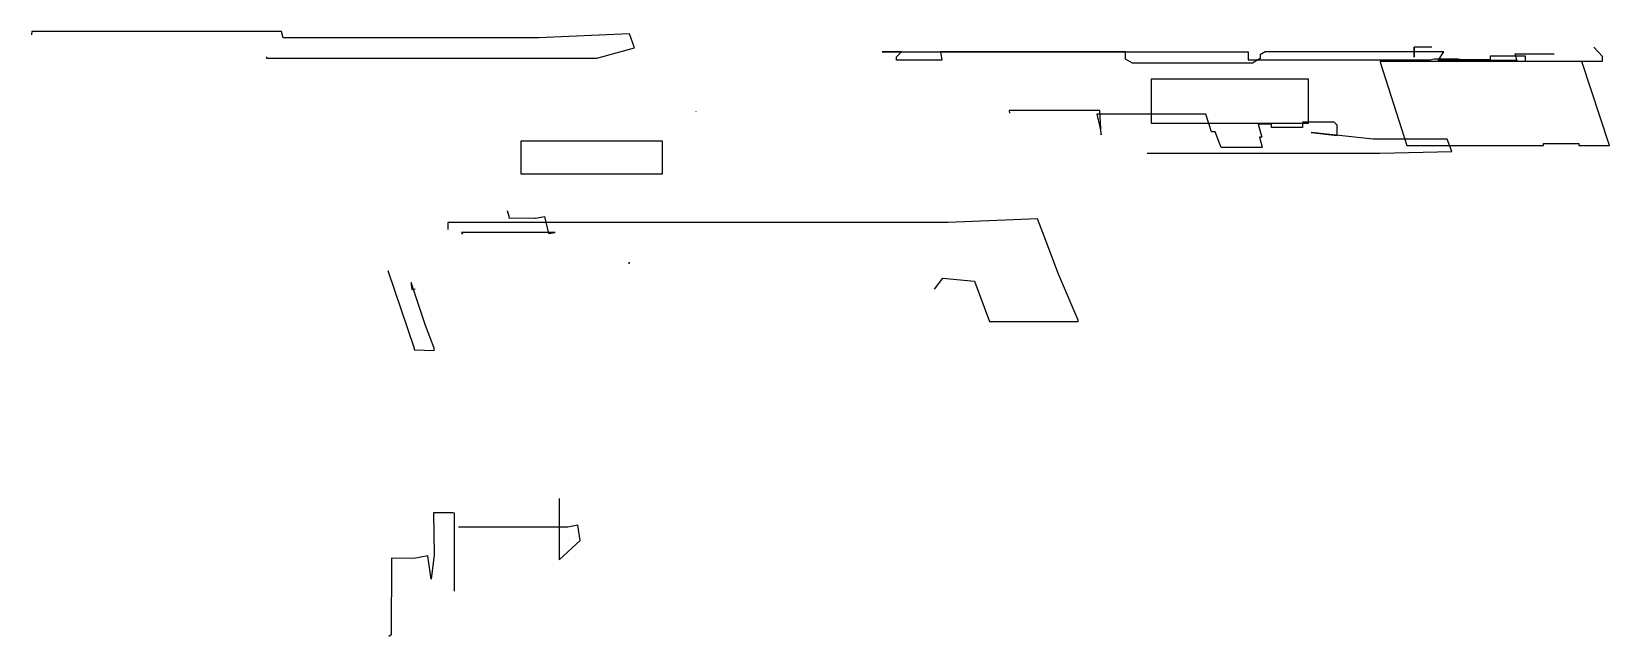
# Model space of a CAD drawing. Header units: metres. Extents: x -41.8 to 37.1, y 1.4 to 31.6.
import ezdxf

# ---------------------------------------------------------------- set-up
doc = ezdxf.new("R2010")
doc.units = ezdxf.units.M

msp = doc.modelspace()

# ---------------------------------------------------------------- linework, layer by layer
for points in [[(-30.037, 30.353), (-30.038, 30.284), (-29.619, 30.287), (-29.603, 30.287), (-13.524, 30.287), (-11.64, 30.81), (-11.887, 31.509), (-16.44, 31.309), (-29.152, 31.309), (-29.204, 31.309), (-29.281, 31.619), (-41.765, 31.619), (-41.787, 31.461)], [(34.357, 30.495), (32.386, 30.495), (32.488, 30.162), (28.555, 30.162), (28.845, 30.606), (19.908, 30.606), (19.651, 30.448), (19.651, 30.277), (19.267, 30.029), (13.276, 30.029), (12.926, 30.231), (12.926, 30.607), (3.664, 30.607), (3.741, 30.193), (1.468, 30.193), (1.468, 30.347), (1.724, 30.604), (0.742, 30.604), (17.794, 30.604), (19.052, 30.602), (19.052, 30.205), (28.161, 30.205), (28.349, 30.249), (29.556, 30.249), (29.708, 30.213), (31.179, 30.213), (31.179, 30.397), (32.908, 30.397), (32.908, 30.143), (36.769, 30.143), (36.769, 30.373), (36.331, 30.83)], [(28.23, 30.831), (27.358, 30.831), (27.358, 30.332), (27.358, 30.826), (27.358, 30.831)], [(25.659, 30.088), (26.98, 25.912), (33.829, 25.912), (33.829, 26.017), (35.586, 26.017), (35.586, 25.912), (37.12, 25.912), (35.735, 30.112), (25.656, 30.112), (25.659, 30.088)], [(14.22, 29.25), (22.046, 29.25), (22.046, 27.014), (14.22, 27.014), (14.22, 29.25)], [(14.006, 25.539), (14.089, 25.54), (25.597, 25.54), (25.633, 25.54), (29.244, 25.611), (29.005, 26.241), (25.296, 26.241), (22.21, 26.562), (23.503, 26.419), (23.496, 26.932), (23.36, 27.082), (21.772, 27.082), (21.772, 26.822), (20.212, 26.822), (20.212, 26.987), (19.548, 26.987), (19.74, 26.337), (19.624, 26.337), (19.748, 25.826), (19.748, 25.824), (17.695, 25.824), (17.401, 26.597), (17.223, 26.597), (16.943, 27.479), (11.483, 27.479), (11.627, 26.855), (11.695, 26.444), (11.627, 27.669), (7.099, 27.669), (7.111, 27.543)], [(-8.544, 27.605), (-8.544, 27.611)], [(-17.309, 26.156), (-10.249, 26.156), (-10.249, 24.49), (-17.309, 24.49), (-17.309, 26.156)], [(3.361, 18.727), (3.785, 19.286), (5.371, 19.136), (6.116, 17.107), (10.547, 17.107), (10.547, 17.178), (9.576, 19.476), (8.844, 21.373), (8.526, 22.249), (4.058, 22.061), (-8.272, 22.061), (-8.42, 22.058), (-20.967, 22.058), (-20.976, 21.852), (-20.978, 21.707)], [(-18.011, 22.661), (-17.915, 22.385), (-17.916, 22.304), (-16.627, 22.285), (-16.588, 22.285), (-16.144, 22.363), (-15.928, 21.522), (-15.609, 21.558), (-20.288, 21.558), (-20.244, 21.474)], [(-11.861, 20.053), (-11.919, 20.054), (-11.918, 19.996)], [(-23.97, 19.661), (-22.656, 15.783), (-22.656, 15.7), (-21.658, 15.658), (-21.657, 15.776), (-22.079, 16.908), (-22.797, 19.061), (-22.796, 18.968), (-22.773, 18.716), (-22.598, 18.743)], [(-15.397, 8.255), (-15.397, 5.19), (-14.357, 6.152), (-14.461, 6.919), (-14.961, 6.823), (-20.344, 6.823), (-20.434, 6.823)], [(-20.629, 3.614), (-20.629, 7.521), (-20.716, 7.543), (-21.686, 7.543), (-21.659, 5.436), (-21.799, 4.217), (-21.976, 5.394), (-22.674, 5.26), (-23.795, 5.272), (-23.795, 5.209), (-23.81, 1.44), (-23.915, 1.352)]]:
    msp.add_lwpolyline(points)

doc.saveas('drawing.dxf')
